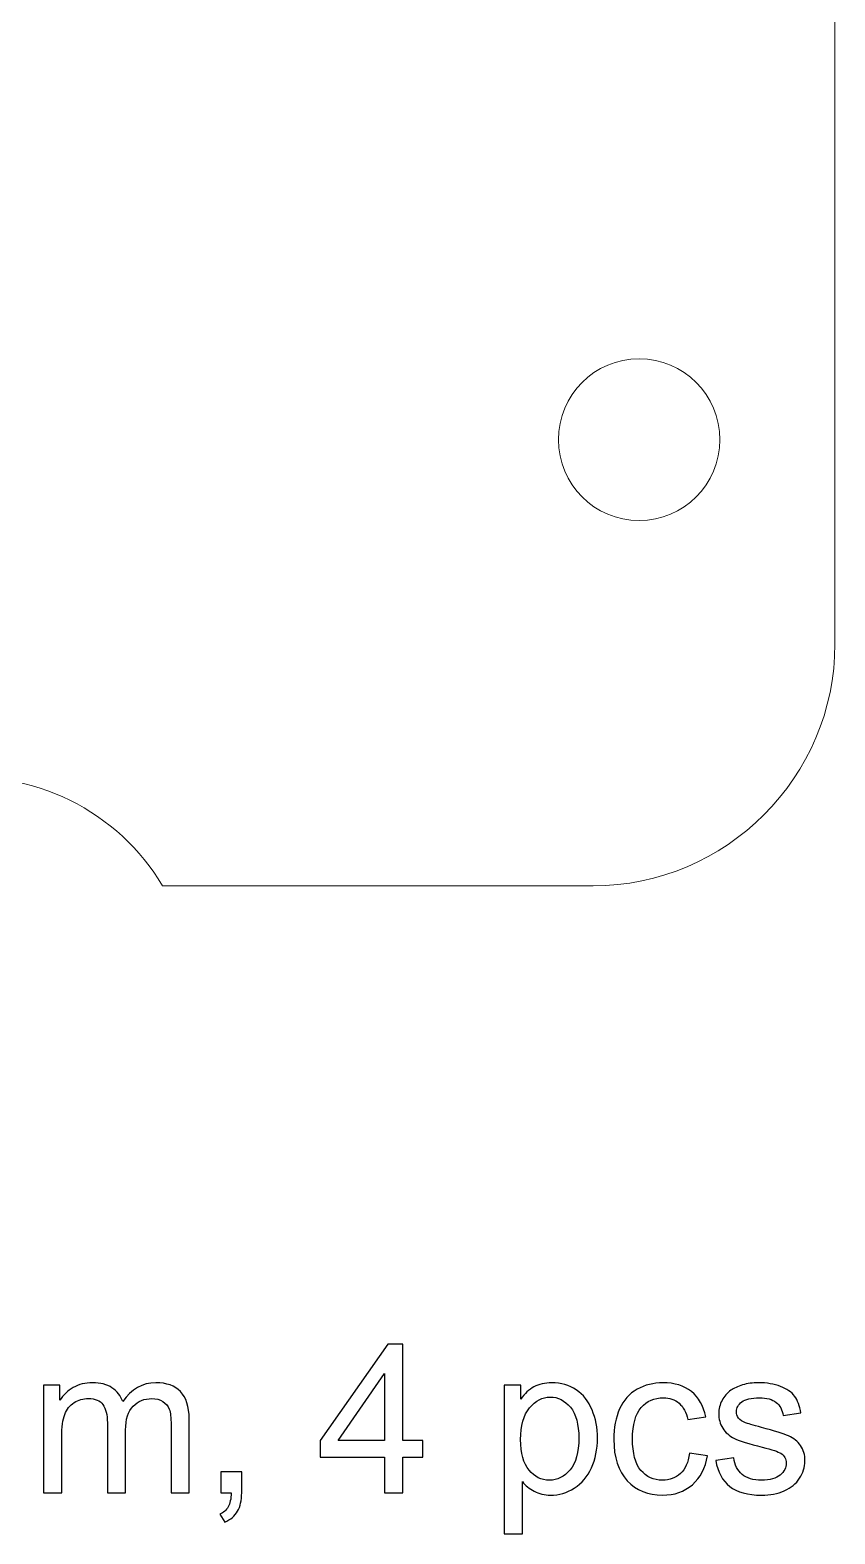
# Model space of a CAD drawing. Header units: millimetres. Extents: x -202 to 204, y -252 to 284.
# Drawn here: x -131.3 to -114.86, y 51.36 to 82.06 of the extents above; entities that cross this region are included whole.
import ezdxf

# ---------------------------------------------------------------- set-up
doc = ezdxf.new("R2010")
doc.units = ezdxf.units.MM
doc.header["$MEASUREMENT"] = 0
doc.layers.add('Layer 1', color=7, linetype='Continuous')

msp = doc.modelspace()

# ---------------------------------------------------------------- linework, layer by layer
at = {"layer": 'Layer 1', "color": 254, "lineweight": 20}
for points, knots in [([(-119.7939, 64.5904), (-119.7939, 64.5904), (-128.5923, 64.5904), (-128.5923, 64.5904), (-128.5923, 64.5904), (-129.4905, 66.1047), (-131.2377, 67.012), (-133.0902, 66.7518), (-133.0902, 66.7518), (-134.4978, 66.5539), (-135.661, 65.7245), (-136.3342, 64.5904), (-136.3342, 64.5904), (-136.3342, 64.5904), (-147.9175, 64.5904), (-147.9175, 64.5904), (-147.9175, 64.5904), (-150.6336, 64.5904), (-152.8557, 66.8125), (-152.8557, 69.5286), (-152.8557, 69.5286), (-152.8557, 69.5286), (-152.8557, 81.176), (-152.8557, 81.176), (-152.8557, 81.176), (-152.8557, 81.176), (-152.8557, 87.3782), (-152.8557, 87.3782), (-152.8557, 87.3782), (-152.8557, 87.3782), (-152.8557, 143.5733), (-152.8557, 143.5733), (-152.8557, 143.5733), (-152.8557, 143.5733), (-149.2546, 147.1744), (-149.2546, 147.1744), (-149.2546, 147.1744), (-148.8944, 147.5347), (-148.4998, 147.8606), (-148.0765, 148.1472), (-148.0765, 148.1472), (-147.1168, 147.2433), (-145.7705, 146.7671), (-144.3634, 146.9648), (-144.3634, 146.9648), (-142.9557, 147.1627), (-141.7926, 147.9921), (-141.1193, 149.1263), (-141.1193, 149.1263), (-139.907, 148.7317), (-138.8218, 148.0552), (-137.941, 147.1744), (-137.941, 147.1744), (-137.941, 147.1744), (-114.8557, 124.0891), (-114.8557, 124.0891), (-114.8557, 124.0891), (-114.8557, 124.0891), (-114.8557, 87.3782), (-114.8557, 87.3782), (-114.8557, 87.3782), (-114.8557, 87.3782), (-114.8557, 81.176), (-114.8557, 81.176), (-114.8557, 81.176), (-114.8557, 81.176), (-114.8557, 69.5286), (-114.8557, 69.5286), (-114.8557, 69.5286), (-114.8557, 66.8125), (-117.0778, 64.5904), (-119.7939, 64.5904)], [0, 0, 0, 0, 0.0526316, 0.0526316, 0.0526316, 0.0526316, 0.1052632, 0.1052632, 0.1052632, 0.1052632, 0.1578947, 0.1578947, 0.1578947, 0.1578947, 0.2105263, 0.2105263, 0.2105263, 0.2105263, 0.2631579, 0.2631579, 0.2631579, 0.2631579, 0.3157895, 0.3157895, 0.3157895, 0.3157895, 0.3684211, 0.3684211, 0.3684211, 0.3684211, 0.4210526, 0.4210526, 0.4210526, 0.4210526, 0.4736842, 0.4736842, 0.4736842, 0.4736842, 0.5263158, 0.5263158, 0.5263158, 0.5263158, 0.5789474, 0.5789474, 0.5789474, 0.5789474, 0.6315789, 0.6315789, 0.6315789, 0.6315789, 0.6842105, 0.6842105, 0.6842105, 0.6842105, 0.7368421, 0.7368421, 0.7368421, 0.7368421, 0.7894737, 0.7894737, 0.7894737, 0.7894737, 0.8421053, 0.8421053, 0.8421053, 0.8421053, 0.8947368, 0.8947368, 0.8947368, 0.8947368, 1, 1, 1, 1]), ([(-118.8557, 72.0489), (-119.767, 72.0489), (-120.5057, 72.7876), (-120.5057, 73.6989), (-120.5057, 73.6989), (-120.5057, 74.6102), (-119.767, 75.3489), (-118.8557, 75.3489), (-118.8557, 75.3489), (-117.9444, 75.3489), (-117.2057, 74.6102), (-117.2057, 73.6989), (-117.2057, 73.6989), (-117.2057, 72.7876), (-117.9444, 72.0489), (-118.8557, 72.0489)], [0, 0, 0, 0, 0.2, 0.2, 0.2, 0.2, 0.4, 0.4, 0.4, 0.4, 0.6, 0.6, 0.6, 0.6, 1, 1, 1, 1])]:
    msp.add_open_spline(points, degree=3, knots=knots, dxfattribs=at)
at = {"layer": 'Layer 1', "color": 242}
for points, knots in [([(-124.0553, 52.2015), (-124.0553, 52.2015), (-124.0553, 52.9268), (-124.0553, 52.9268), (-124.0553, 52.9268), (-124.0553, 52.9268), (-125.3698, 52.9268), (-125.3698, 52.9268), (-125.3698, 52.9268), (-125.3698, 52.9268), (-125.3698, 53.2683), (-125.3698, 53.2683), (-125.3698, 53.2683), (-125.3698, 53.2683), (-123.9869, 55.2318), (-123.9869, 55.2318), (-123.9869, 55.2318), (-123.9869, 55.2318), (-123.6828, 55.2318), (-123.6828, 55.2318), (-123.6828, 55.2318), (-123.6828, 55.2318), (-123.6828, 53.2683), (-123.6828, 53.2683), (-123.6828, 53.2683), (-123.6828, 53.2683), (-123.2736, 53.2683), (-123.2736, 53.2683), (-123.2736, 53.2683), (-123.2736, 53.2683), (-123.2736, 52.9268), (-123.2736, 52.9268), (-123.2736, 52.9268), (-123.2736, 52.9268), (-123.6828, 52.9268), (-123.6828, 52.9268), (-123.6828, 52.9268), (-123.6828, 52.9268), (-123.6828, 52.2015), (-123.6828, 52.2015), (-123.6828, 52.2015), (-123.6828, 52.2015), (-124.0553, 52.2015), (-124.0553, 52.2015)], [0, 0, 0, 0, 0.0833333, 0.0833333, 0.0833333, 0.0833333, 0.1666667, 0.1666667, 0.1666667, 0.1666667, 0.25, 0.25, 0.25, 0.25, 0.3333333, 0.3333333, 0.3333333, 0.3333333, 0.4166667, 0.4166667, 0.4166667, 0.4166667, 0.5, 0.5, 0.5, 0.5, 0.5833333, 0.5833333, 0.5833333, 0.5833333, 0.6666667, 0.6666667, 0.6666667, 0.6666667, 0.75, 0.75, 0.75, 0.75, 0.8333333, 0.8333333, 0.8333333, 0.8333333, 1, 1, 1, 1]), ([(-131.0227, 52.2015), (-131.0227, 52.2015), (-131.0227, 54.3965), (-131.0227, 54.3965), (-131.0227, 54.3965), (-131.0227, 54.3965), (-130.6904, 54.3965), (-130.6904, 54.3965), (-130.6904, 54.3965), (-130.6904, 54.3965), (-130.6904, 54.0888), (-130.6904, 54.0888), (-130.6904, 54.0888), (-130.6212, 54.1961), (-130.5295, 54.2829), (-130.4152, 54.3478), (-130.4152, 54.3478), (-130.3009, 54.4134), (-130.1704, 54.4466), (-130.0243, 54.4466), (-130.0243, 54.4466), (-129.8621, 54.4466), (-129.7287, 54.4127), (-129.625, 54.345), (-129.625, 54.345), (-129.5206, 54.2772), (-129.4472, 54.1834), (-129.4049, 54.062), (-129.4049, 54.062), (-129.2306, 54.3182), (-129.0048, 54.4466), (-128.7268, 54.4466), (-128.7268, 54.4466), (-128.5088, 54.4466), (-128.3416, 54.3859), (-128.2245, 54.2652), (-128.2245, 54.2652), (-128.1074, 54.1446), (-128.0488, 53.959), (-128.0488, 53.7086), (-128.0488, 53.7086), (-128.0488, 53.7086), (-128.0488, 52.2015), (-128.0488, 52.2015), (-128.0488, 52.2015), (-128.0488, 52.2015), (-128.4185, 52.2015), (-128.4185, 52.2015), (-128.4185, 52.2015), (-128.4185, 52.2015), (-128.4185, 53.5844), (-128.4185, 53.5844), (-128.4185, 53.5844), (-128.4185, 53.7332), (-128.4305, 53.8405), (-128.4545, 53.9061), (-128.4545, 53.9061), (-128.4792, 53.971), (-128.5229, 54.0239), (-128.5857, 54.0642), (-128.5857, 54.0642), (-128.6492, 54.1037), (-128.724, 54.1241), (-128.8094, 54.1241), (-128.8094, 54.1241), (-128.9639, 54.1241), (-129.0916, 54.0726), (-129.1939, 53.9696), (-129.1939, 53.9696), (-129.2955, 53.8673), (-129.347, 53.7029), (-129.347, 53.4771), (-129.347, 53.4771), (-129.347, 53.4771), (-129.347, 52.2015), (-129.347, 52.2015), (-129.347, 52.2015), (-129.347, 52.2015), (-129.7188, 52.2015), (-129.7188, 52.2015), (-129.7188, 52.2015), (-129.7188, 52.2015), (-129.7188, 53.6274), (-129.7188, 53.6274), (-129.7188, 53.6274), (-129.7188, 53.7932), (-129.7492, 53.9174), (-129.8099, 53.9999), (-129.8099, 53.9999), (-129.8705, 54.0825), (-129.9693, 54.1241), (-130.1076, 54.1241), (-130.1076, 54.1241), (-130.212, 54.1241), (-130.3087, 54.0966), (-130.3976, 54.0409), (-130.3976, 54.0409), (-130.4865, 53.9858), (-130.5514, 53.9054), (-130.5909, 53.7996), (-130.5909, 53.7996), (-130.6311, 53.693), (-130.6509, 53.5399), (-130.6509, 53.3403), (-130.6509, 53.3403), (-130.6509, 53.3403), (-130.6509, 52.2015), (-130.6509, 52.2015), (-130.6509, 52.2015), (-130.6509, 52.2015), (-131.0227, 52.2015), (-131.0227, 52.2015)], [0, 0, 0, 0, 0.0344828, 0.0344828, 0.0344828, 0.0344828, 0.0689655, 0.0689655, 0.0689655, 0.0689655, 0.1034483, 0.1034483, 0.1034483, 0.1034483, 0.137931, 0.137931, 0.137931, 0.137931, 0.1724138, 0.1724138, 0.1724138, 0.1724138, 0.2068966, 0.2068966, 0.2068966, 0.2068966, 0.2413793, 0.2413793, 0.2413793, 0.2413793, 0.2758621, 0.2758621, 0.2758621, 0.2758621, 0.3103448, 0.3103448, 0.3103448, 0.3103448, 0.3448276, 0.3448276, 0.3448276, 0.3448276, 0.3793103, 0.3793103, 0.3793103, 0.3793103, 0.4137931, 0.4137931, 0.4137931, 0.4137931, 0.4482759, 0.4482759, 0.4482759, 0.4482759, 0.4827586, 0.4827586, 0.4827586, 0.4827586, 0.5172414, 0.5172414, 0.5172414, 0.5172414, 0.5517241, 0.5517241, 0.5517241, 0.5517241, 0.5862069, 0.5862069, 0.5862069, 0.5862069, 0.6206897, 0.6206897, 0.6206897, 0.6206897, 0.6551724, 0.6551724, 0.6551724, 0.6551724, 0.6896552, 0.6896552, 0.6896552, 0.6896552, 0.7241379, 0.7241379, 0.7241379, 0.7241379, 0.7586207, 0.7586207, 0.7586207, 0.7586207, 0.7931034, 0.7931034, 0.7931034, 0.7931034, 0.8275862, 0.8275862, 0.8275862, 0.8275862, 0.862069, 0.862069, 0.862069, 0.862069, 0.8965517, 0.8965517, 0.8965517, 0.8965517, 0.9310345, 0.9310345, 0.9310345, 0.9310345, 1, 1, 1, 1]), ([(-124.0553, 53.2683), (-124.0553, 53.2683), (-124.0553, 54.6342), (-124.0553, 54.6342), (-124.0553, 54.6342), (-124.0553, 54.6342), (-125.0036, 53.2683), (-125.0036, 53.2683), (-125.0036, 53.2683), (-125.0036, 53.2683), (-124.0553, 53.2683), (-124.0553, 53.2683)], [0, 0, 0, 0, 0.25, 0.25, 0.25, 0.25, 0.5, 0.5, 0.5, 0.5, 1, 1, 1, 1]), ([(-121.6134, 51.3605), (-121.6134, 51.3605), (-121.6134, 54.3965), (-121.6134, 54.3965), (-121.6134, 54.3965), (-121.6134, 54.3965), (-121.2747, 54.3965), (-121.2747, 54.3965), (-121.2747, 54.3965), (-121.2747, 54.3965), (-121.2747, 54.1114), (-121.2747, 54.1114), (-121.2747, 54.1114), (-121.195, 54.2229), (-121.1047, 54.3069), (-121.0038, 54.3626), (-121.0038, 54.3626), (-120.9036, 54.4183), (-120.7816, 54.4466), (-120.6383, 54.4466), (-120.6383, 54.4466), (-120.4507, 54.4466), (-120.2856, 54.3979), (-120.1423, 54.3019), (-120.1423, 54.3019), (-119.9984, 54.2053), (-119.8904, 54.0691), (-119.8178, 53.8934), (-119.8178, 53.8934), (-119.7444, 53.7177), (-119.7077, 53.5251), (-119.7077, 53.3156), (-119.7077, 53.3156), (-119.7077, 53.0912), (-119.7479, 52.8887), (-119.8291, 52.7088), (-119.8291, 52.7088), (-119.9095, 52.5289), (-120.0266, 52.3913), (-120.1804, 52.2953), (-120.1804, 52.2953), (-120.3342, 52.2001), (-120.4958, 52.1521), (-120.6651, 52.1521), (-120.6651, 52.1521), (-120.7893, 52.1521), (-120.9001, 52.1782), (-120.9989, 52.2304), (-120.9989, 52.2304), (-121.0976, 52.2826), (-121.1781, 52.349), (-121.2416, 52.4287), (-121.2416, 52.4287), (-121.2416, 52.4287), (-121.2416, 51.3605), (-121.2416, 51.3605), (-121.2416, 51.3605), (-121.2416, 51.3605), (-121.6134, 51.3605), (-121.6134, 51.3605)], [0, 0, 0, 0, 0.0625, 0.0625, 0.0625, 0.0625, 0.125, 0.125, 0.125, 0.125, 0.1875, 0.1875, 0.1875, 0.1875, 0.25, 0.25, 0.25, 0.25, 0.3125, 0.3125, 0.3125, 0.3125, 0.375, 0.375, 0.375, 0.375, 0.4375, 0.4375, 0.4375, 0.4375, 0.5, 0.5, 0.5, 0.5, 0.5625, 0.5625, 0.5625, 0.5625, 0.625, 0.625, 0.625, 0.625, 0.6875, 0.6875, 0.6875, 0.6875, 0.75, 0.75, 0.75, 0.75, 0.8125, 0.8125, 0.8125, 0.8125, 0.875, 0.875, 0.875, 0.875, 1, 1, 1, 1]), ([(-117.8267, 53.0058), (-117.8267, 53.0058), (-117.4613, 52.9578), (-117.4613, 52.9578), (-117.4613, 52.9578), (-117.5008, 52.706), (-117.6031, 52.5084), (-117.7682, 52.3659), (-117.7682, 52.3659), (-117.9326, 52.2234), (-118.1351, 52.1521), (-118.3749, 52.1521), (-118.3749, 52.1521), (-118.6748, 52.1521), (-118.9168, 52.2502), (-119.0988, 52.4463), (-119.0988, 52.4463), (-119.2816, 52.6425), (-119.3733, 52.924), (-119.3733, 53.2909), (-119.3733, 53.2909), (-119.3733, 53.5279), (-119.3338, 53.7354), (-119.2555, 53.9132), (-119.2555, 53.9132), (-119.1765, 54.091), (-119.0572, 54.2243), (-118.8963, 54.3132), (-118.8963, 54.3132), (-118.7362, 54.4021), (-118.5612, 54.4466), (-118.3728, 54.4466), (-118.3728, 54.4466), (-118.1344, 54.4466), (-117.9389, 54.3859), (-117.7879, 54.2652), (-117.7879, 54.2652), (-117.6362, 54.1446), (-117.5389, 53.9738), (-117.4958, 53.7516), (-117.4958, 53.7516), (-117.4958, 53.7516), (-117.8578, 53.6959), (-117.8578, 53.6959), (-117.8578, 53.6959), (-117.8924, 53.8433), (-117.953, 53.9541), (-118.0405, 54.0289), (-118.0405, 54.0289), (-118.128, 54.103), (-118.2338, 54.1404), (-118.358, 54.1404), (-118.358, 54.1404), (-118.5457, 54.1404), (-118.6981, 54.0733), (-118.8152, 53.9386), (-118.8152, 53.9386), (-118.9323, 53.8045), (-118.9909, 53.5921), (-118.9909, 53.3015), (-118.9909, 53.3015), (-118.9909, 53.0065), (-118.9344, 52.792), (-118.8209, 52.658), (-118.8209, 52.658), (-118.708, 52.5246), (-118.5605, 52.4576), (-118.3785, 52.4576), (-118.3785, 52.4576), (-118.2324, 52.4576), (-118.1111, 52.5028), (-118.013, 52.5924), (-118.013, 52.5924), (-117.9149, 52.682), (-117.8528, 52.8196), (-117.8267, 53.0058)], [0, 0, 0, 0, 0.05, 0.05, 0.05, 0.05, 0.1, 0.1, 0.1, 0.1, 0.15, 0.15, 0.15, 0.15, 0.2, 0.2, 0.2, 0.2, 0.25, 0.25, 0.25, 0.25, 0.3, 0.3, 0.3, 0.3, 0.35, 0.35, 0.35, 0.35, 0.4, 0.4, 0.4, 0.4, 0.45, 0.45, 0.45, 0.45, 0.5, 0.5, 0.5, 0.5, 0.55, 0.55, 0.55, 0.55, 0.6, 0.6, 0.6, 0.6, 0.65, 0.65, 0.65, 0.65, 0.7, 0.7, 0.7, 0.7, 0.75, 0.75, 0.75, 0.75, 0.8, 0.8, 0.8, 0.8, 0.85, 0.85, 0.85, 0.85, 0.9, 0.9, 0.9, 0.9, 1, 1, 1, 1]), ([(-117.2912, 52.857), (-117.2912, 52.857), (-116.9236, 52.9148), (-116.9236, 52.9148), (-116.9236, 52.9148), (-116.9031, 52.7674), (-116.8453, 52.6545), (-116.7507, 52.5754), (-116.7507, 52.5754), (-116.6569, 52.4971), (-116.5249, 52.4576), (-116.3549, 52.4576), (-116.3549, 52.4576), (-116.1842, 52.4576), (-116.0572, 52.4929), (-115.9746, 52.562), (-115.9746, 52.562), (-115.8921, 52.6319), (-115.8504, 52.7137), (-115.8504, 52.8069), (-115.8504, 52.8069), (-115.8504, 52.8915), (-115.8871, 52.9571), (-115.9605, 53.0058), (-115.9605, 53.0058), (-116.0113, 53.039), (-116.1383, 53.0806), (-116.3408, 53.1314), (-116.3408, 53.1314), (-116.6131, 53.2006), (-116.8029, 53.2598), (-116.9081, 53.3106), (-116.9081, 53.3106), (-117.0132, 53.3607), (-117.0936, 53.4306), (-117.1479, 53.5195), (-117.1479, 53.5195), (-117.2023, 53.6084), (-117.2298, 53.7064), (-117.2298, 53.8137), (-117.2298, 53.8137), (-117.2298, 53.9118), (-117.2072, 54.0021), (-117.1621, 54.0853), (-117.1621, 54.0853), (-117.1176, 54.1693), (-117.0562, 54.2384), (-116.9793, 54.2935), (-116.9793, 54.2935), (-116.9215, 54.3358), (-116.8424, 54.3725), (-116.743, 54.4021), (-116.743, 54.4021), (-116.6428, 54.4317), (-116.5355, 54.4466), (-116.4212, 54.4466), (-116.4212, 54.4466), (-116.2491, 54.4466), (-116.0981, 54.4212), (-115.9676, 54.3718), (-115.9676, 54.3718), (-115.837, 54.3224), (-115.7411, 54.2554), (-115.679, 54.1707), (-115.679, 54.1707), (-115.6169, 54.0853), (-115.5746, 53.9724), (-115.5513, 53.8306), (-115.5513, 53.8306), (-115.5513, 53.8306), (-115.9146, 53.7805), (-115.9146, 53.7805), (-115.9146, 53.7805), (-115.9316, 53.8934), (-115.9796, 53.9816), (-116.0586, 54.0451), (-116.0586, 54.0451), (-116.1376, 54.1086), (-116.2498, 54.1404), (-116.3944, 54.1404), (-116.3944, 54.1404), (-116.5652, 54.1404), (-116.6872, 54.1121), (-116.7599, 54.0557), (-116.7599, 54.0557), (-116.8333, 53.9992), (-116.87, 53.9329), (-116.87, 53.8574), (-116.87, 53.8574), (-116.87, 53.8087), (-116.8544, 53.7657), (-116.8241, 53.7269), (-116.8241, 53.7269), (-116.7938, 53.6867), (-116.7465, 53.6542), (-116.6816, 53.6274), (-116.6816, 53.6274), (-116.6442, 53.614), (-116.5348, 53.5823), (-116.3528, 53.5329), (-116.3528, 53.5329), (-116.0896, 53.4623), (-115.9062, 53.4052), (-115.8025, 53.36), (-115.8025, 53.36), (-115.698, 53.3156), (-115.6162, 53.2499), (-115.5569, 53.1646), (-115.5569, 53.1646), (-115.4977, 53.0792), (-115.468, 52.9734), (-115.468, 52.8464), (-115.468, 52.8464), (-115.468, 52.7222), (-115.5047, 52.6058), (-115.5767, 52.4957), (-115.5767, 52.4957), (-115.6494, 52.3864), (-115.7538, 52.3017), (-115.89, 52.2417), (-115.89, 52.2417), (-116.0261, 52.1817), (-116.1806, 52.1521), (-116.3528, 52.1521), (-116.3528, 52.1521), (-116.6385, 52.1521), (-116.8558, 52.2114), (-117.0054, 52.3299), (-117.0054, 52.3299), (-117.155, 52.4484), (-117.2503, 52.6241), (-117.2912, 52.857)], [0, 0, 0, 0, 0.0294118, 0.0294118, 0.0294118, 0.0294118, 0.0588235, 0.0588235, 0.0588235, 0.0588235, 0.0882353, 0.0882353, 0.0882353, 0.0882353, 0.1176471, 0.1176471, 0.1176471, 0.1176471, 0.1470588, 0.1470588, 0.1470588, 0.1470588, 0.1764706, 0.1764706, 0.1764706, 0.1764706, 0.2058824, 0.2058824, 0.2058824, 0.2058824, 0.2352941, 0.2352941, 0.2352941, 0.2352941, 0.2647059, 0.2647059, 0.2647059, 0.2647059, 0.2941176, 0.2941176, 0.2941176, 0.2941176, 0.3235294, 0.3235294, 0.3235294, 0.3235294, 0.3529412, 0.3529412, 0.3529412, 0.3529412, 0.3823529, 0.3823529, 0.3823529, 0.3823529, 0.4117647, 0.4117647, 0.4117647, 0.4117647, 0.4411765, 0.4411765, 0.4411765, 0.4411765, 0.4705882, 0.4705882, 0.4705882, 0.4705882, 0.5, 0.5, 0.5, 0.5, 0.5294118, 0.5294118, 0.5294118, 0.5294118, 0.5588235, 0.5588235, 0.5588235, 0.5588235, 0.5882353, 0.5882353, 0.5882353, 0.5882353, 0.6176471, 0.6176471, 0.6176471, 0.6176471, 0.6470588, 0.6470588, 0.6470588, 0.6470588, 0.6764706, 0.6764706, 0.6764706, 0.6764706, 0.7058824, 0.7058824, 0.7058824, 0.7058824, 0.7352941, 0.7352941, 0.7352941, 0.7352941, 0.7647059, 0.7647059, 0.7647059, 0.7647059, 0.7941176, 0.7941176, 0.7941176, 0.7941176, 0.8235294, 0.8235294, 0.8235294, 0.8235294, 0.8529412, 0.8529412, 0.8529412, 0.8529412, 0.8823529, 0.8823529, 0.8823529, 0.8823529, 0.9117647, 0.9117647, 0.9117647, 0.9117647, 0.9411765, 0.9411765, 0.9411765, 0.9411765, 1, 1, 1, 1]), ([(-121.2769, 53.2866), (-121.2769, 53.0044), (-121.2197, 52.7956), (-121.1054, 52.6601), (-121.1054, 52.6601), (-120.9911, 52.5253), (-120.8521, 52.4576), (-120.6898, 52.4576), (-120.6898, 52.4576), (-120.5247, 52.4576), (-120.3829, 52.5275), (-120.2651, 52.6679), (-120.2651, 52.6679), (-120.1473, 52.8076), (-120.088, 53.0242), (-120.088, 53.3177), (-120.088, 53.3177), (-120.088, 53.5978), (-120.1459, 53.8066), (-120.2609, 53.9463), (-120.2609, 53.9463), (-120.3759, 54.0853), (-120.5134, 54.1552), (-120.6729, 54.1552), (-120.6729, 54.1552), (-120.8317, 54.1552), (-120.9721, 54.0811), (-121.0941, 53.9329), (-121.0941, 53.9329), (-121.2162, 53.7848), (-121.2769, 53.5689), (-121.2769, 53.2866)], [0, 0, 0, 0, 0.1111111, 0.1111111, 0.1111111, 0.1111111, 0.2222222, 0.2222222, 0.2222222, 0.2222222, 0.3333333, 0.3333333, 0.3333333, 0.3333333, 0.4444444, 0.4444444, 0.4444444, 0.4444444, 0.5555556, 0.5555556, 0.5555556, 0.5555556, 0.6666667, 0.6666667, 0.6666667, 0.6666667, 0.7777778, 0.7777778, 0.7777778, 0.7777778, 1, 1, 1, 1]), ([(-127.3997, 52.2015), (-127.3997, 52.2015), (-127.3997, 52.6255), (-127.3997, 52.6255), (-127.3997, 52.6255), (-127.3997, 52.6255), (-126.9757, 52.6255), (-126.9757, 52.6255), (-126.9757, 52.6255), (-126.9757, 52.6255), (-126.9757, 52.2015), (-126.9757, 52.2015), (-126.9757, 52.2015), (-126.9757, 52.0456), (-127.0032, 51.92), (-127.0583, 51.824), (-127.0583, 51.824), (-127.114, 51.7288), (-127.2015, 51.6547), (-127.3207, 51.6018), (-127.3207, 51.6018), (-127.3207, 51.6018), (-127.4244, 51.7612), (-127.4244, 51.7612), (-127.4244, 51.7612), (-127.3461, 51.7958), (-127.2883, 51.8466), (-127.2509, 51.9129), (-127.2509, 51.9129), (-127.2135, 51.98), (-127.193, 52.0759), (-127.1888, 52.2015), (-127.1888, 52.2015), (-127.1888, 52.2015), (-127.3997, 52.2015), (-127.3997, 52.2015)], [0, 0, 0, 0, 0.1, 0.1, 0.1, 0.1, 0.2, 0.2, 0.2, 0.2, 0.3, 0.3, 0.3, 0.3, 0.4, 0.4, 0.4, 0.4, 0.5, 0.5, 0.5, 0.5, 0.6, 0.6, 0.6, 0.6, 0.7, 0.7, 0.7, 0.7, 0.8, 0.8, 0.8, 0.8, 1, 1, 1, 1])]:
    msp.add_open_spline(points, degree=3, knots=knots, dxfattribs=at)

doc.saveas('drawing.dxf')
